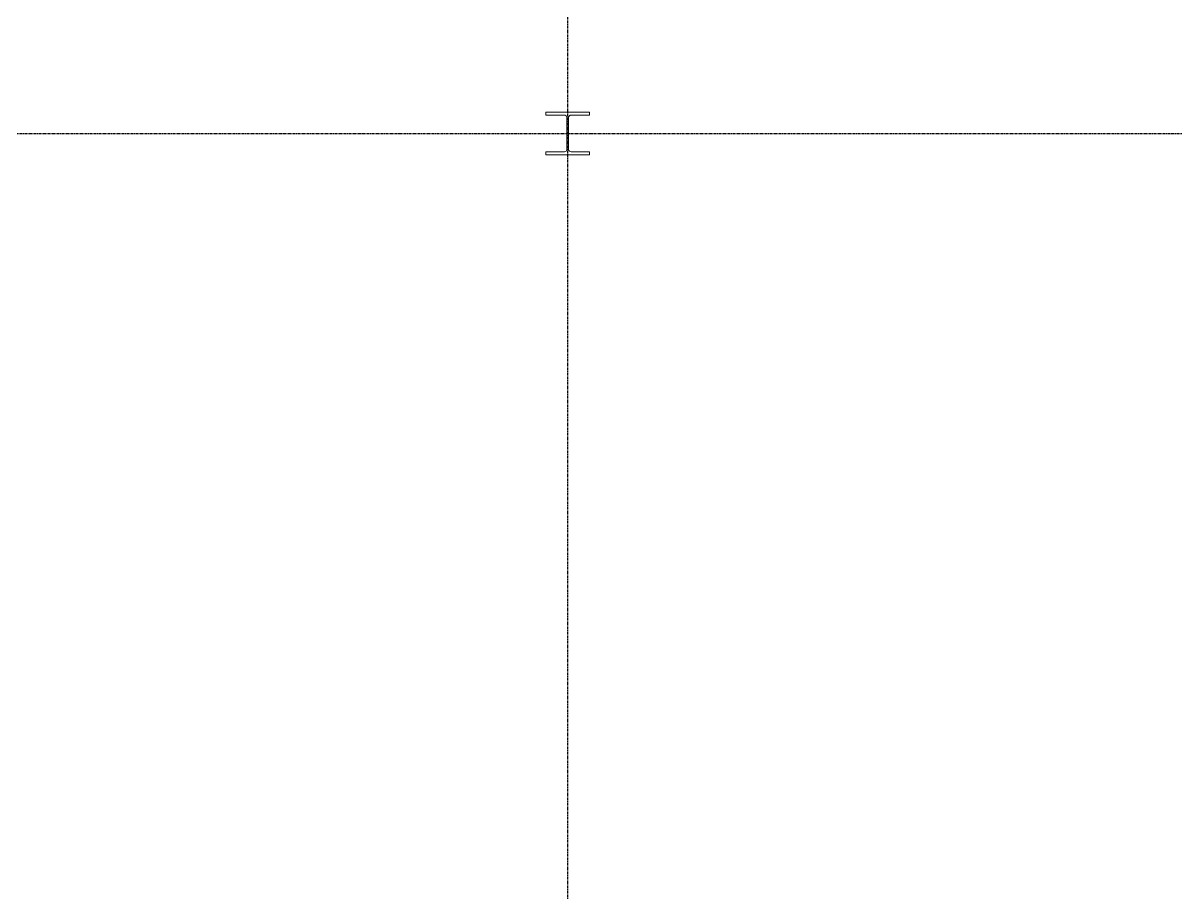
# Model space of a CAD drawing. Header units: millimetres. Extents: x -677815 to 476396, y -125373 to 39000.
# Drawn here: x 162463 to 168001, y -27650 to -23470 of the extents above; entities that cross this region are included whole.
import ezdxf

# ---------------------------------------------------------------- set-up
doc = ezdxf.new("R2010")
doc.units = ezdxf.units.MM
doc.linetypes.add('Xref building Toll$0$Grid Line', pattern=[22.225, 12.7, -3.175, 3.175, -3.175])
doc.layers.add('AM_BOR', color=4, linetype='Continuous', lineweight=25)
doc.layers.add('Xref building Toll$0$S-COLS', color=52, linetype='Continuous', lineweight=9)
doc.layers.add('Xref building Toll$0$S-GRID', color=8, linetype='Continuous')

# ---------------------------------------------------------------- blocks, each defined once
blk = doc.blocks.new('Xref building Toll$0$Toll Grids')
at = {"layer": 'Xref building Toll$0$S-GRID', "linetype": 'Xref building Toll$0$Grid Line'}
for p, q in [((165079, -125373.3), (165079, 36031.5)), ((-9195.8, -24000), (280997.7, -24000))]:
    blk.add_line(p, q, dxfattribs=at)
blk = doc.blocks.new('Xref building Toll$0$UC-Universal Column-Column - C2_5-200UC60-1338436-MASTER GROUND FLOOR')
at = {"layer": 'Xref building Toll$0$S-COLS', "lineweight": 18}
for p, q in [((105, 102.5), (-105, 102.5)), ((-105, 102.5), (-105, 88.3)), ((-105, 88.3), (-16.05, 88.3)), ((-4.65, 76.9), (-4.65, -76.9)), ((4.65, -76.9), (4.65, 76.9)), ((16.05, 88.3), (105, 88.3)), ((105, 88.3), (105, 102.5)), ((-16.05, -88.3), (-105, -88.3)), ((-105, -88.3), (-105, -102.5)), ((-105, -102.5), (105, -102.5)), ((105, -88.3), (16.05, -88.3)), ((105, -102.5), (105, -88.3))]:
    blk.add_line(p, q, dxfattribs=at)
at = {"layer": 'Xref building Toll$0$S-COLS'}
for p, q in [((-105, 102.5), (-105, 102.5)), ((-105, 88.3), (-105, 88.3)), ((105, 102.5), (105, 102.5)), ((105, 88.3), (105, 88.3)), ((-105, -88.3), (-105, -88.3)), ((-105, -102.5), (-105, -102.5)), ((105, -88.3), (105, -88.3)), ((105, -102.5), (105, -102.5))]:
    blk.add_line(p, q, dxfattribs=at)
at = {"layer": 'Xref building Toll$0$S-COLS', "lineweight": 18}
for centre, start, end in [((-16.05, 76.9), 0, 90), ((16.05, 76.9), 90, 180), ((-16.05, -76.9), 270, 0), ((16.05, -76.9), 180, 270)]:
    blk.add_arc(centre, 11.4, start, end, dxfattribs=at)
blk = doc.blocks.new('Xref building Toll$0$building block 28092016')
at = {"layer": 'Xref building Toll$0$S-COLS', "rotation": 180}
blk.add_blockref('Xref building Toll$0$UC-Universal Column-Column - C2_5-200UC60-1338436-MASTER GROUND FLOOR', (887628.6, -695499.5), dxfattribs=at)
blk = doc.blocks.new('Xref building Toll')
for name, p in [('Xref building Toll$0$Toll Grids', (0, 0)), ('Xref building Toll$0$building block 28092016', (-722549.6, 671499.5))]:
    blk.add_blockref(name, p)

msp = doc.modelspace()

# ---------------------------------------------------------------- block references
at = {"layer": 'AM_BOR'}
msp.add_blockref('Xref building Toll', (0, 0), dxfattribs=at)

doc.saveas('drawing.dxf')
